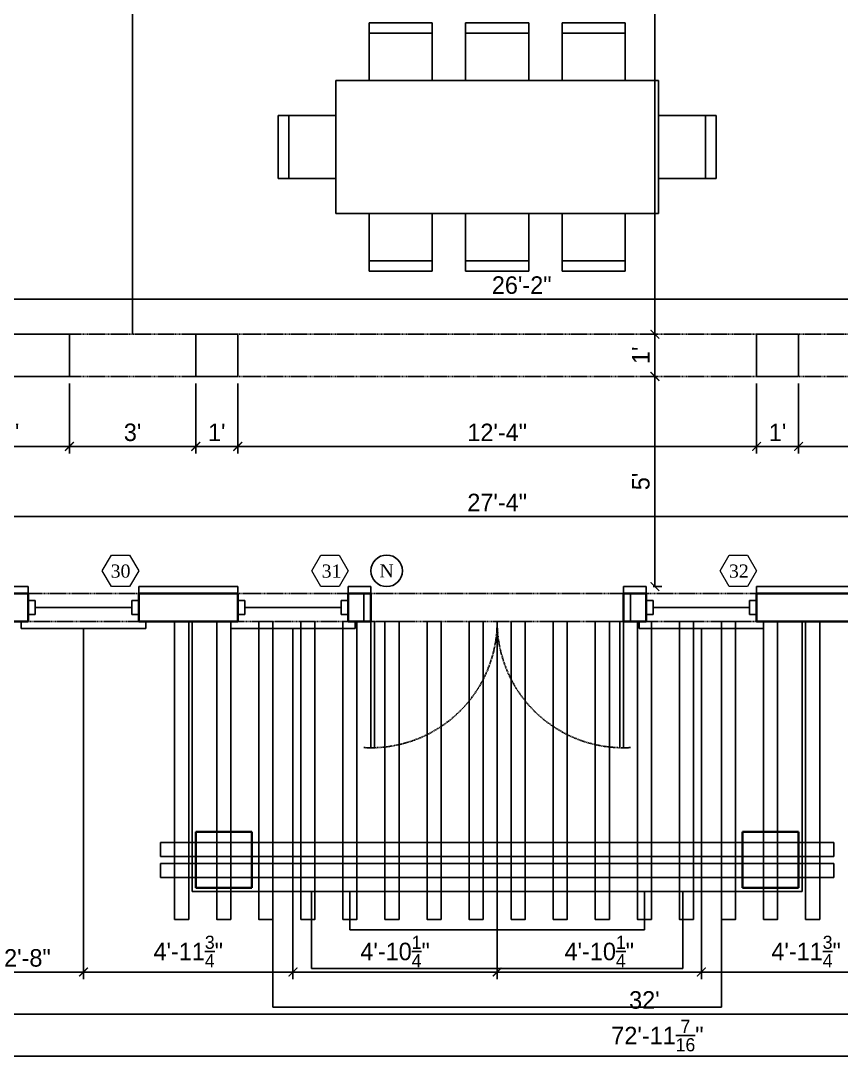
# Model space of a CAD drawing. Header units: inches. Extents: x 0 to 22102, y -19958 to 0.
# Drawn here: x 10294.5 to 10528.5, y -10101.2 to -9803.7 of the extents above; entities that cross this region are included whole.
import ezdxf
from ezdxf.enums import TextEntityAlignment as Align

# ---------------------------------------------------------------- set-up
doc = ezdxf.new("R2010")
doc.units = ezdxf.units.IN
doc.header["$MEASUREMENT"] = 0
doc.linetypes.add('HIDDEN', pattern=[0.375, 0.25, -0.125])
for name, color, linetype in [('DIM-EXT', 5, 'Continuous'), ('DIM-INT', 5, 'Continuous'), ('DOOR', 1, 'Continuous'), ('DOOR-EXT', 2, 'Continuous'), ('FURN', 8, 'Continuous'), ('HEADER-EXT', 5, 'HIDDEN'), ('HEADER-INT', 5, 'HIDDEN'), ('ROOF', 3, 'Continuous'), ('STAIR', 2, 'Continuous'), ('TRELLIS', 1, 'Continuous'), ('WALL-INT', 4, 'Continuous'), ('WINDOW GLASS', 4, 'Continuous'), ('WINDOW JAMB', 2, 'Continuous'), ('WINDOW SILL', 1, 'Continuous')]:
    doc.layers.add(name, color=color, linetype=linetype)
doc.layers.add('WALL-EXT', color=6, linetype='Continuous', lineweight=35)
doc.layers.add('window', color=160, linetype='Continuous', lineweight=5)
doc.styles.add('ARCHITXT', font='BOOKOS.TTF', dxfattribs={"height": 0.078125})
doc.dimstyles.new('Ideal', dxfattribs={"dimscale": 0, "dimtxt": 5, "dimasz": 2.5, "dimexe": 2, "dimexo": 2, "dimgap": 1.5, "dimtad": 1, "dimdec": 4, "dimzin": 0, "dimdsep": 46, "dimlunit": 4, "dimtxsty": 'Standard', "dimblk": 'ARCHTICK', "dimcen": 2, "dimclrt": 1, "dimazin": 0, "dimtfac": 0.75, "dimtdec": 4, "dimtix": 1, "dimtofl": 0, "dimtmove": 2, "dimatfit": 3, "dimldrblk": 'OPEN30', "dimfxl": 1, "dimtolj": 1, "dimtzin": 0, "dimarcsym": 0})

# ---------------------------------------------------------------- blocks, each defined once
blk = doc.blocks.new('B-DD872')
for p, q in [((2, 4), (2, 40)), ((3, 4), (3, 39.99)), ((73, 4), (73, 39.99)), ((74, 4), (74, 40)), ((2, 4), (3, 4)), ((74, 4), (73, 4))]:
    blk.add_line(p, q)
for points in [[(2, 4), (2, -4), (0, -4), (0, 4)], [(74, 4), (74, -4), (76, -4), (76, 4)]]:
    blk.add_lwpolyline(points, close=True)
at = {"linetype": 'HIDDEN'}
for centre, start, end in [((2, 4), 0, 93.1847), ((74, 4), 86.8153, 180)]:
    blk.add_arc(centre, 36, start, end, dxfattribs=at)
blk = doc.blocks.new('_ArchTick')
at = {"color": 0, "linetype": 'ByBlock', "lineweight": 100, "const_width": 0.15}
blk.add_lwpolyline([(-0.5, -0.5), (0.5, 0.5)], dxfattribs=at)
blk = doc.blocks.new('*D235')
at = {"layer": 'Defpoints', "color": 0, "transparency": 16777216}
for p in [(10604.39, -9550.38), (10604.39, -9550.38), (9724.39, -9887.18)]:
    blk.add_point(p, dxfattribs=at)
at = {"layer": 'DIM-EXT', "color": 0, "lineweight": -2, "transparency": 16777216}
for p, q in [((9724.39, -9885.18), (9724.39, -9548.38)), ((9724.39, -9550.38), (10604.39, -9550.38))]:
    blk.add_line(p, q, dxfattribs=at)
at = {"layer": 'DIM-EXT', "color": 0, "lineweight": -2, "transparency": 16777216, "xscale": 2.5, "yscale": 2.5, "zscale": 2.5, "rotation": 180}
blk.add_blockref('_ArchTick', (9724.39, -9550.38), dxfattribs=at)
at = {"layer": 'DIM-EXT', "color": 0, "lineweight": -2, "transparency": 16777216, "xscale": 2.5, "yscale": 2.5, "zscale": 2.5}
blk.add_blockref('_ArchTick', (10604.39, -9550.38), dxfattribs=at)
at = {"layer": 'DIM-EXT', "color": 1, "transparency": 16777216, "insert": (10164.39, -9546.38), "char_height": 5, "attachment_point": 5}
blk.add_mtext('\\A1;73\'-4"', dxfattribs=at)
blk = doc.blocks.new('_Open30')
at = {"color": 0, "linetype": 'ByBlock', "lineweight": -2}
for p, q in [((-1, 0.27), (0, 0)), ((0, 0), (-1, -0.27)), ((0, 0), (-1, 0))]:
    blk.add_line(p, q, dxfattribs=at)
blk = doc.blocks.new('*D255')
at = {"layer": 'Defpoints', "color": 0, "transparency": 16777216}
for p in [(10312.39, -9975.18), (10280.39, -10063.18), (10312.39, -10075.18)]:
    blk.add_point(p, dxfattribs=at)
at = {"layer": 'DIM-EXT', "color": 0, "lineweight": -2, "transparency": 16777216}
for p, q in [((10312.39, -9977.18), (10312.39, -10077.18)), ((10280.39, -10065.18), (10280.39, -10077.18)), ((10280.39, -10075.18), (10312.39, -10075.18))]:
    blk.add_line(p, q, dxfattribs=at)
at = {"layer": 'DIM-EXT', "color": 0, "lineweight": -2, "transparency": 16777216, "xscale": 2.5, "yscale": 2.5, "zscale": 2.5, "rotation": 180}
blk.add_blockref('_ArchTick', (10280.39, -10075.18), dxfattribs=at)
at = {"layer": 'DIM-EXT', "color": 0, "lineweight": -2, "transparency": 16777216, "xscale": 2.5, "yscale": 2.5, "zscale": 2.5}
blk.add_blockref('_ArchTick', (10312.39, -10075.18), dxfattribs=at)
at = {"layer": 'DIM-EXT', "color": 1, "transparency": 16777216, "insert": (10296.39, -10071.18), "char_height": 5, "attachment_point": 5}
blk.add_mtext('\\A1;2\'-8"', dxfattribs=at)
blk = doc.blocks.new('*D256')
at = {"layer": 'Defpoints', "color": 0, "transparency": 16777216}
for p in [(10312.39, -9975.18), (10372.14, -9975.18), (10372.14, -10075.18)]:
    blk.add_point(p, dxfattribs=at)
at = {"layer": 'DIM-EXT', "color": 0, "lineweight": -2, "transparency": 16777216}
for p, q in [((10312.39, -9977.18), (10312.39, -10077.18)), ((10372.14, -9977.18), (10372.14, -10077.18)), ((10312.39, -10075.18), (10372.14, -10075.18))]:
    blk.add_line(p, q, dxfattribs=at)
at = {"layer": 'DIM-EXT', "color": 0, "lineweight": -2, "transparency": 16777216, "xscale": 2.5, "yscale": 2.5, "zscale": 2.5, "rotation": 180}
blk.add_blockref('_ArchTick', (10312.39, -10075.18), dxfattribs=at)
at = {"layer": 'DIM-EXT', "color": 0, "lineweight": -2, "transparency": 16777216, "xscale": 2.5, "yscale": 2.5, "zscale": 2.5}
blk.add_blockref('_ArchTick', (10372.14, -10075.18), dxfattribs=at)
at = {"layer": 'DIM-EXT', "color": 1, "transparency": 16777216, "insert": (10342.27, -10069.31), "char_height": 5, "attachment_point": 5}
blk.add_mtext('\\A1;4\'-11{\\H0.75x;\\S3/4;}"', dxfattribs=at)
blk = doc.blocks.new('*D257')
at = {"layer": 'Defpoints', "color": 0, "transparency": 16777216}
for p in [(10372.14, -9975.18), (10430.39, -9975.18), (10430.39, -10075.18)]:
    blk.add_point(p, dxfattribs=at)
at = {"layer": 'DIM-EXT', "color": 0, "lineweight": -2, "transparency": 16777216}
for p, q in [((10372.14, -9977.18), (10372.14, -10077.18)), ((10430.39, -9977.18), (10430.39, -10077.18)), ((10372.14, -10075.18), (10430.39, -10075.18))]:
    blk.add_line(p, q, dxfattribs=at)
at = {"layer": 'DIM-EXT', "color": 0, "lineweight": -2, "transparency": 16777216, "xscale": 2.5, "yscale": 2.5, "zscale": 2.5, "rotation": 180}
blk.add_blockref('_ArchTick', (10372.14, -10075.18), dxfattribs=at)
at = {"layer": 'DIM-EXT', "color": 0, "lineweight": -2, "transparency": 16777216, "xscale": 2.5, "yscale": 2.5, "zscale": 2.5}
blk.add_blockref('_ArchTick', (10430.39, -10075.18), dxfattribs=at)
at = {"layer": 'DIM-EXT', "color": 1, "transparency": 16777216, "insert": (10401.27, -10069.31), "char_height": 5, "attachment_point": 5}
blk.add_mtext('\\A1;4\'-10{\\H0.75x;\\S1/4;}"', dxfattribs=at)
blk = doc.blocks.new('*D258')
at = {"layer": 'Defpoints', "color": 0, "transparency": 16777216}
for p in [(10430.39, -9975.18), (10488.64, -9975.18), (10488.64, -10075.18)]:
    blk.add_point(p, dxfattribs=at)
at = {"layer": 'DIM-EXT', "color": 0, "lineweight": -2, "transparency": 16777216}
for p, q in [((10430.39, -9977.18), (10430.39, -10077.18)), ((10488.64, -9977.18), (10488.64, -10077.18)), ((10430.39, -10075.18), (10488.64, -10075.18))]:
    blk.add_line(p, q, dxfattribs=at)
at = {"layer": 'DIM-EXT', "color": 0, "lineweight": -2, "transparency": 16777216, "xscale": 2.5, "yscale": 2.5, "zscale": 2.5, "rotation": 180}
blk.add_blockref('_ArchTick', (10430.39, -10075.18), dxfattribs=at)
at = {"layer": 'DIM-EXT', "color": 0, "lineweight": -2, "transparency": 16777216, "xscale": 2.5, "yscale": 2.5, "zscale": 2.5}
blk.add_blockref('_ArchTick', (10488.64, -10075.18), dxfattribs=at)
at = {"layer": 'DIM-EXT', "color": 1, "transparency": 16777216, "insert": (10459.52, -10069.31), "char_height": 5, "attachment_point": 5}
blk.add_mtext('\\A1;4\'-10{\\H0.75x;\\S1/4;}"', dxfattribs=at)
blk = doc.blocks.new('*D259')
at = {"layer": 'Defpoints', "color": 0, "transparency": 16777216}
for p in [(10488.64, -9975.18), (10548.39, -9975.18), (10548.39, -10075.18)]:
    blk.add_point(p, dxfattribs=at)
at = {"layer": 'DIM-EXT', "color": 0, "lineweight": -2, "transparency": 16777216}
for p, q in [((10488.64, -9977.18), (10488.64, -10077.18)), ((10548.39, -9977.18), (10548.39, -10077.18)), ((10488.64, -10075.18), (10548.39, -10075.18))]:
    blk.add_line(p, q, dxfattribs=at)
at = {"layer": 'DIM-EXT', "color": 0, "lineweight": -2, "transparency": 16777216, "xscale": 2.5, "yscale": 2.5, "zscale": 2.5, "rotation": 180}
blk.add_blockref('_ArchTick', (10488.64, -10075.18), dxfattribs=at)
at = {"layer": 'DIM-EXT', "color": 0, "lineweight": -2, "transparency": 16777216, "xscale": 2.5, "yscale": 2.5, "zscale": 2.5}
blk.add_blockref('_ArchTick', (10548.39, -10075.18), dxfattribs=at)
at = {"layer": 'DIM-EXT', "color": 1, "transparency": 16777216, "insert": (10518.52, -10069.31), "char_height": 5, "attachment_point": 5}
blk.add_mtext('\\A1;4\'-11{\\H0.75x;\\S3/4;}"', dxfattribs=at)
blk = doc.blocks.new('*D270')
at = {"layer": 'Defpoints', "color": 0, "transparency": 16777216}
for p in [(10664.39, -10027.18), (10280.39, -10063.18), (10280.39, -10087.18)]:
    blk.add_point(p, dxfattribs=at)
at = {"layer": 'DIM-EXT', "color": 0, "lineweight": -2, "transparency": 16777216}
for p, q in [((10664.39, -10029.18), (10664.39, -10089.18)), ((10280.39, -10065.18), (10280.39, -10089.18)), ((10664.39, -10087.18), (10280.39, -10087.18))]:
    blk.add_line(p, q, dxfattribs=at)
at = {"layer": 'DIM-EXT', "color": 0, "lineweight": -2, "transparency": 16777216, "xscale": 2.5, "yscale": 2.5, "zscale": 2.5, "rotation": 180}
blk.add_blockref('_ArchTick', (10280.39, -10087.18), dxfattribs=at)
at = {"layer": 'DIM-EXT', "color": 0, "lineweight": -2, "transparency": 16777216, "xscale": 2.5, "yscale": 2.5, "zscale": 2.5}
blk.add_blockref('_ArchTick', (10664.39, -10087.18), dxfattribs=at)
at = {"layer": 'DIM-EXT', "color": 1, "transparency": 16777216, "insert": (10472.39, -10083.18), "char_height": 5, "attachment_point": 5}
blk.add_mtext("\\A1;32'", dxfattribs=at)
blk = doc.blocks.new('*D272')
at = {"layer": 'Defpoints', "color": 0, "transparency": 16777216}
for p in [(10913.83, -9975.18), (10038.39, -10099.18), (10913.83, -10099.18)]:
    blk.add_point(p, dxfattribs=at)
at = {"layer": 'DIM-EXT', "color": 0, "lineweight": -2, "transparency": 16777216}
for p, q in [((10913.83, -9977.18), (10913.83, -10101.18)), ((10038.39, -10099.18), (10913.83, -10099.18))]:
    blk.add_line(p, q, dxfattribs=at)
at = {"layer": 'DIM-EXT', "color": 0, "lineweight": -2, "transparency": 16777216, "xscale": 2.5, "yscale": 2.5, "zscale": 2.5, "rotation": 180}
blk.add_blockref('_ArchTick', (10038.39, -10099.18), dxfattribs=at)
at = {"layer": 'DIM-EXT', "color": 0, "lineweight": -2, "transparency": 16777216, "xscale": 2.5, "yscale": 2.5, "zscale": 2.5}
blk.add_blockref('_ArchTick', (10913.83, -10099.18), dxfattribs=at)
at = {"layer": 'DIM-EXT', "color": 1, "transparency": 16777216, "insert": (10476.11, -10093.31), "char_height": 5, "attachment_point": 5}
blk.add_mtext('\\A1;72\'-11{\\H0.75x;\\S7/16;}"', dxfattribs=at)
blk = doc.blocks.new('*D521')
at = {"layer": 'Defpoints', "color": 0, "transparency": 16777216}
for p in [(10308.39, -9905.18), (10266.39, -9925.18), (10308.39, -9925.18)]:
    blk.add_point(p, dxfattribs=at)
at = {"layer": 'DIM-INT', "color": 0, "lineweight": -2, "transparency": 16777216}
for p, q in [((10308.39, -9907.18), (10308.39, -9927.18)), ((10266.39, -9925.18), (10308.39, -9925.18))]:
    blk.add_line(p, q, dxfattribs=at)
at = {"layer": 'DIM-INT', "color": 0, "lineweight": -2, "transparency": 16777216, "xscale": 2.5, "yscale": 2.5, "zscale": 2.5, "rotation": 180}
blk.add_blockref('_ArchTick', (10266.39, -9925.18), dxfattribs=at)
at = {"layer": 'DIM-INT', "color": 0, "lineweight": -2, "transparency": 16777216, "xscale": 2.5, "yscale": 2.5, "zscale": 2.5}
blk.add_blockref('_ArchTick', (10308.39, -9925.18), dxfattribs=at)
at = {"layer": 'DIM-INT', "color": 1, "transparency": 16777216, "insert": (10287.39, -9921.18), "char_height": 5, "attachment_point": 5}
blk.add_mtext('\\A1;3\'-6"', dxfattribs=at)
blk = doc.blocks.new('*D522')
at = {"layer": 'Defpoints', "color": 0, "transparency": 16777216}
for p in [(10308.39, -9905.18), (10344.39, -9905.18), (10344.39, -9925.18)]:
    blk.add_point(p, dxfattribs=at)
at = {"layer": 'DIM-INT', "color": 0, "lineweight": -2, "transparency": 16777216}
for p, q in [((10308.39, -9907.18), (10308.39, -9927.18)), ((10344.39, -9907.18), (10344.39, -9927.18)), ((10308.39, -9925.18), (10344.39, -9925.18))]:
    blk.add_line(p, q, dxfattribs=at)
at = {"layer": 'DIM-INT', "color": 0, "lineweight": -2, "transparency": 16777216, "xscale": 2.5, "yscale": 2.5, "zscale": 2.5, "rotation": 180}
blk.add_blockref('_ArchTick', (10308.39, -9925.18), dxfattribs=at)
at = {"layer": 'DIM-INT', "color": 0, "lineweight": -2, "transparency": 16777216, "xscale": 2.5, "yscale": 2.5, "zscale": 2.5}
blk.add_blockref('_ArchTick', (10344.39, -9925.18), dxfattribs=at)
at = {"layer": 'DIM-INT', "color": 1, "transparency": 16777216, "insert": (10326.39, -9921.18), "char_height": 5, "attachment_point": 5}
blk.add_mtext("\\A1;3'", dxfattribs=at)
blk = doc.blocks.new('*D523')
at = {"layer": 'Defpoints', "color": 0, "transparency": 16777216}
for p in [(10344.39, -9905.18), (10356.39, -9905.18), (10356.39, -9925.18)]:
    blk.add_point(p, dxfattribs=at)
at = {"layer": 'DIM-INT', "color": 0, "lineweight": -2, "transparency": 16777216}
for p, q in [((10344.39, -9907.18), (10344.39, -9927.18)), ((10356.39, -9907.18), (10356.39, -9927.18)), ((10344.39, -9925.18), (10356.39, -9925.18))]:
    blk.add_line(p, q, dxfattribs=at)
at = {"layer": 'DIM-INT', "color": 0, "lineweight": -2, "transparency": 16777216, "xscale": 2.5, "yscale": 2.5, "zscale": 2.5, "rotation": 180}
blk.add_blockref('_ArchTick', (10344.39, -9925.18), dxfattribs=at)
at = {"layer": 'DIM-INT', "color": 0, "lineweight": -2, "transparency": 16777216, "xscale": 2.5, "yscale": 2.5, "zscale": 2.5}
blk.add_blockref('_ArchTick', (10356.39, -9925.18), dxfattribs=at)
at = {"layer": 'DIM-INT', "color": 1, "transparency": 16777216, "insert": (10350.39, -9921.18), "char_height": 5, "attachment_point": 5}
blk.add_mtext("\\A1;1'", dxfattribs=at)
blk = doc.blocks.new('*D524')
at = {"layer": 'Defpoints', "color": 0, "transparency": 16777216}
for p in [(10356.39, -9905.18), (10504.39, -9905.18), (10504.39, -9925.18)]:
    blk.add_point(p, dxfattribs=at)
at = {"layer": 'DIM-INT', "color": 0, "lineweight": -2, "transparency": 16777216}
for p, q in [((10356.39, -9907.18), (10356.39, -9927.18)), ((10504.39, -9907.18), (10504.39, -9927.18)), ((10356.39, -9925.18), (10504.39, -9925.18))]:
    blk.add_line(p, q, dxfattribs=at)
at = {"layer": 'DIM-INT', "color": 0, "lineweight": -2, "transparency": 16777216, "xscale": 2.5, "yscale": 2.5, "zscale": 2.5, "rotation": 180}
blk.add_blockref('_ArchTick', (10356.39, -9925.18), dxfattribs=at)
at = {"layer": 'DIM-INT', "color": 0, "lineweight": -2, "transparency": 16777216, "xscale": 2.5, "yscale": 2.5, "zscale": 2.5}
blk.add_blockref('_ArchTick', (10504.39, -9925.18), dxfattribs=at)
at = {"layer": 'DIM-INT', "color": 1, "transparency": 16777216, "insert": (10430.39, -9921.18), "char_height": 5, "attachment_point": 5}
blk.add_mtext('\\A1;12\'-4"', dxfattribs=at)
blk = doc.blocks.new('*D525')
at = {"layer": 'Defpoints', "color": 0, "transparency": 16777216}
for p in [(10504.39, -9905.18), (10516.39, -9905.18), (10516.39, -9925.18)]:
    blk.add_point(p, dxfattribs=at)
at = {"layer": 'DIM-INT', "color": 0, "lineweight": -2, "transparency": 16777216}
for p, q in [((10504.39, -9907.18), (10504.39, -9927.18)), ((10516.39, -9907.18), (10516.39, -9927.18)), ((10504.39, -9925.18), (10516.39, -9925.18))]:
    blk.add_line(p, q, dxfattribs=at)
at = {"layer": 'DIM-INT', "color": 0, "lineweight": -2, "transparency": 16777216, "xscale": 2.5, "yscale": 2.5, "zscale": 2.5, "rotation": 180}
blk.add_blockref('_ArchTick', (10504.39, -9925.18), dxfattribs=at)
at = {"layer": 'DIM-INT', "color": 0, "lineweight": -2, "transparency": 16777216, "xscale": 2.5, "yscale": 2.5, "zscale": 2.5}
blk.add_blockref('_ArchTick', (10516.39, -9925.18), dxfattribs=at)
at = {"layer": 'DIM-INT', "color": 1, "transparency": 16777216, "insert": (10510.39, -9921.18), "char_height": 5, "attachment_point": 5}
blk.add_mtext("\\A1;1'", dxfattribs=at)
blk = doc.blocks.new('*D526')
at = {"layer": 'Defpoints', "color": 0, "transparency": 16777216}
for p in [(10516.39, -9905.18), (10552.39, -9905.18), (10552.39, -9925.18)]:
    blk.add_point(p, dxfattribs=at)
at = {"layer": 'DIM-INT', "color": 0, "lineweight": -2, "transparency": 16777216}
for p, q in [((10516.39, -9907.18), (10516.39, -9927.18)), ((10552.39, -9907.18), (10552.39, -9927.18)), ((10516.39, -9925.18), (10552.39, -9925.18))]:
    blk.add_line(p, q, dxfattribs=at)
at = {"layer": 'DIM-INT', "color": 0, "lineweight": -2, "transparency": 16777216, "xscale": 2.5, "yscale": 2.5, "zscale": 2.5, "rotation": 180}
blk.add_blockref('_ArchTick', (10516.39, -9925.18), dxfattribs=at)
at = {"layer": 'DIM-INT', "color": 0, "lineweight": -2, "transparency": 16777216, "xscale": 2.5, "yscale": 2.5, "zscale": 2.5}
blk.add_blockref('_ArchTick', (10552.39, -9925.18), dxfattribs=at)
at = {"layer": 'DIM-INT', "color": 1, "transparency": 16777216, "insert": (10534.39, -9921.18), "char_height": 5, "attachment_point": 5}
blk.add_mtext("\\A1;3'", dxfattribs=at)
blk = doc.blocks.new('*D545')
at = {"layer": 'Defpoints', "color": 0, "transparency": 16777216}
for p in [(10266.39, -9945.18), (10594.39, -9945.18), (10594.39, -9945.18)]:
    blk.add_point(p, dxfattribs=at)
at = {"layer": 'DIM-INT', "color": 0, "lineweight": -2, "transparency": 16777216}
blk.add_line((10266.39, -9945.18), (10594.39, -9945.18), dxfattribs=at)
at = {"layer": 'DIM-INT', "color": 0, "lineweight": -2, "transparency": 16777216, "xscale": 2.5, "yscale": 2.5, "zscale": 2.5, "rotation": 180}
blk.add_blockref('_ArchTick', (10266.39, -9945.18), dxfattribs=at)
at = {"layer": 'DIM-INT', "color": 0, "lineweight": -2, "transparency": 16777216, "xscale": 2.5, "yscale": 2.5, "zscale": 2.5}
blk.add_blockref('_ArchTick', (10594.39, -9945.18), dxfattribs=at)
at = {"layer": 'DIM-INT', "color": 1, "transparency": 16777216, "insert": (10430.39, -9941.18), "char_height": 5, "attachment_point": 5}
blk.add_mtext('\\A1;27\'-4"', dxfattribs=at)
blk = doc.blocks.new('*D399')
at = {"layer": 'Defpoints', "color": 0, "transparency": 16777216}
for p in [(10280.39, -9883.18), (10594.39, -9883.18), (10594.39, -9883.18)]:
    blk.add_point(p, dxfattribs=at)
at = {"layer": 'DIM-INT', "color": 0, "lineweight": -2, "transparency": 16777216}
blk.add_line((10280.39, -9883.18), (10594.39, -9883.18), dxfattribs=at)
at = {"layer": 'DIM-INT', "color": 0, "lineweight": -2, "transparency": 16777216, "xscale": 2.5, "yscale": 2.5, "zscale": 2.5, "rotation": 180}
blk.add_blockref('_ArchTick', (10280.39, -9883.18), dxfattribs=at)
at = {"layer": 'DIM-INT', "color": 0, "lineweight": -2, "transparency": 16777216, "xscale": 2.5, "yscale": 2.5, "zscale": 2.5}
blk.add_blockref('_ArchTick', (10594.39, -9883.18), dxfattribs=at)
at = {"layer": 'DIM-INT', "color": 1, "transparency": 16777216, "insert": (10437.39, -9879.18), "char_height": 5, "attachment_point": 5}
blk.add_mtext('\\A1;26\'-2"', dxfattribs=at)
blk = doc.blocks.new('*D504')
at = {"layer": 'Defpoints', "color": 0, "transparency": 16777216}
for p in [(10463.39, -9655.18), (10475.39, -9893.18), (10475.39, -9893.18)]:
    blk.add_point(p, dxfattribs=at)
at = {"layer": 'DIM-INT', "color": 0, "lineweight": -2, "transparency": 16777216}
for p, q in [((10465.39, -9655.18), (10477.39, -9655.18)), ((10475.39, -9655.18), (10475.39, -9893.18))]:
    blk.add_line(p, q, dxfattribs=at)
at = {"layer": 'DIM-INT', "color": 0, "lineweight": -2, "transparency": 16777216, "xscale": 2.5, "yscale": 2.5, "zscale": 2.5}
for p, rotation in [((10475.39, -9655.18), 90), ((10475.39, -9893.18), 270)]:
    blk.add_blockref('_ArchTick', p, dxfattribs=dict(at, rotation=rotation))
at = {"layer": 'DIM-INT', "color": 1, "transparency": 16777216, "insert": (10471.39, -9774.18), "char_height": 5, "attachment_point": 5, "rotation": 90}
blk.add_mtext('\\A1;19\'-10"', dxfattribs=at)
blk = doc.blocks.new('*D505')
at = {"layer": 'Defpoints', "color": 0, "transparency": 16777216}
for p in [(10475.39, -9893.18), (10475.39, -9905.18), (10475.39, -9905.18)]:
    blk.add_point(p, dxfattribs=at)
at = {"layer": 'DIM-INT', "color": 0, "lineweight": -2, "transparency": 16777216}
blk.add_line((10475.39, -9893.18), (10475.39, -9905.18), dxfattribs=at)
at = {"layer": 'DIM-INT', "color": 0, "lineweight": -2, "transparency": 16777216, "xscale": 2.5, "yscale": 2.5, "zscale": 2.5}
for p, rotation in [((10475.39, -9893.18), 90), ((10475.39, -9905.18), 270)]:
    blk.add_blockref('_ArchTick', p, dxfattribs=dict(at, rotation=rotation))
at = {"layer": 'DIM-INT', "color": 1, "transparency": 16777216, "insert": (10471.39, -9899.18), "char_height": 5, "attachment_point": 5, "rotation": 90}
blk.add_mtext("\\A1;1'", dxfattribs=at)
blk = doc.blocks.new('*D506')
at = {"layer": 'Defpoints', "color": 0, "transparency": 16777216}
for p in [(10475.39, -9905.18), (10472.89, -9965.18), (10475.39, -9965.18)]:
    blk.add_point(p, dxfattribs=at)
at = {"layer": 'DIM-INT', "color": 0, "lineweight": -2, "transparency": 16777216}
for p, q in [((10475.39, -9905.18), (10475.39, -9965.18)), ((10474.89, -9965.18), (10477.39, -9965.18))]:
    blk.add_line(p, q, dxfattribs=at)
at = {"layer": 'DIM-INT', "color": 0, "lineweight": -2, "transparency": 16777216, "xscale": 2.5, "yscale": 2.5, "zscale": 2.5}
for p, rotation in [((10475.39, -9905.18), 90), ((10475.39, -9965.18), 270)]:
    blk.add_blockref('_ArchTick', p, dxfattribs=dict(at, rotation=rotation))
at = {"layer": 'DIM-INT', "color": 1, "transparency": 16777216, "insert": (10471.39, -9935.18), "char_height": 5, "attachment_point": 5, "rotation": 90}
blk.add_mtext("\\A1;5'", dxfattribs=at)
blk = doc.blocks.new('Sm-wndw')
at = {"color": 125}
blk.add_lwpolyline([(-0.0541, 0.0938), (-0.1083, 0), (-0.0541, -0.0938), (0.0541, -0.0938), (0.1083, 0), (0.0541, 0.0938)], close=True, dxfattribs=at)
at = {"style": 'ARCHITXT'}
blk.add_attdef('OO', text='', height=0.0781, dxfattribs=at).set_placement((0, 0), align=Align.MIDDLE_CENTER)
blk = doc.blocks.new('DOORSIGN')
at = {"color": 125}
blk.add_circle((0, 0), 4.5, dxfattribs=at)
at = {"style": 'ARCHITXT'}
blk.add_attdef('OO', text='', height=3.75, dxfattribs=at).set_placement((0, 0), align=Align.MIDDLE_CENTER)

msp = doc.modelspace()

# ---------------------------------------------------------------- linework, layer by layer
at = {"layer": 'DIM-INT'}
msp.add_line((10326.39078, -9893.18476), (10326.39078, -9631.18476), dxfattribs=at)
at = {"layer": 'FURN'}
for p, q in [((10411.89078, -9804.27121), (10393.89078, -9804.27121)), ((10393.89078, -9804.27121), (10393.89078, -9820.72705)), ((10411.89078, -9820.72705), (10411.89078, -9804.27121)), ((10439.39078, -9804.27121), (10421.39078, -9804.27121)), ((10421.39078, -9804.27121), (10421.39078, -9820.72705)), ((10439.39078, -9820.72705), (10439.39078, -9804.27121)), ((10466.89078, -9804.27121), (10448.89078, -9804.27121)), ((10448.89078, -9804.27121), (10448.89078, -9820.72705)), ((10466.89078, -9820.72705), (10466.89078, -9804.27121)), ((10393.89078, -9807.27121), (10411.89078, -9807.27121)), ((10421.39078, -9807.27121), (10439.39078, -9807.27121)), ((10448.89078, -9807.27121), (10466.89078, -9807.27121)), ((10476.39078, -9820.72705), (10384.39078, -9820.72705)), ((10384.39078, -9858.72705), (10384.39078, -9820.72705)), ((10476.39078, -9858.72705), (10476.39078, -9820.72705)), ((10384.39078, -9830.72705), (10367.93494, -9830.72705)), ((10367.93494, -9830.72705), (10367.93494, -9848.72705)), ((10370.93494, -9848.72705), (10370.93494, -9830.72705)), ((10476.39078, -9830.72705), (10492.84663, -9830.72705)), ((10489.84663, -9848.72705), (10489.84663, -9830.72705)), ((10492.84663, -9830.72705), (10492.84663, -9848.72705)), ((10367.93494, -9848.72705), (10384.39078, -9848.72705)), ((10492.84663, -9848.72705), (10476.39078, -9848.72705)), ((10476.39078, -9858.72705), (10384.39078, -9858.72705)), ((10393.89078, -9875.18289), (10393.89078, -9858.72705)), ((10411.89078, -9858.72705), (10411.89078, -9875.18289)), ((10421.39078, -9875.18289), (10421.39078, -9858.72705)), ((10439.39078, -9858.72705), (10439.39078, -9875.18289)), ((10448.89078, -9875.18289), (10448.89078, -9858.72705)), ((10466.89078, -9858.72705), (10466.89078, -9875.18289)), ((10393.89078, -9872.18289), (10411.89078, -9872.18289)), ((10421.39078, -9872.18289), (10439.39078, -9872.18289)), ((10448.89078, -9872.18289), (10466.89078, -9872.18289)), ((10411.89078, -9875.18289), (10393.89078, -9875.18289)), ((10439.39078, -9875.18289), (10421.39078, -9875.18289)), ((10466.89078, -9875.18289), (10448.89078, -9875.18289))]:
    msp.add_line(p, q, dxfattribs=at)
at = {"layer": 'HEADER-EXT'}
for p, q in [((10296.64078, -9967.18476), (10328.14078, -9967.18476)), ((10356.39078, -9967.18476), (10387.89078, -9967.18476)), ((10466.39078, -9967.18476), (10394.39078, -9967.18476)), ((10472.89078, -9967.18476), (10504.39078, -9967.18476)), ((10328.14078, -9975.18476), (10296.64078, -9975.18476)), ((10387.89078, -9975.18476), (10356.39078, -9975.18476)), ((10466.39078, -9975.18476), (10394.39078, -9975.18476)), ((10504.39078, -9975.18476), (10472.89078, -9975.18476))]:
    msp.add_line(p, q, dxfattribs=at)
at = {"layer": 'HEADER-INT'}
for p, q in [((10344.39078, -9893.18476), (10308.39078, -9893.18476)), ((10356.39078, -9893.18476), (10504.39078, -9893.18476)), ((10552.39078, -9893.18476), (10516.39078, -9893.18476)), ((10344.39078, -9905.18476), (10308.39078, -9905.18476)), ((10356.39078, -9905.18476), (10504.39078, -9905.18476)), ((10552.39078, -9905.18476), (10516.39078, -9905.18476))]:
    msp.add_line(p, q, dxfattribs=at)
at = {"layer": 'ROOF'}
for p, q in [((10296.64078, -9965.18476), (10270.39078, -9965.18476)), ((10296.64078, -9967.18476), (10296.64078, -9965.18476)), ((10356.39078, -9965.18476), (10328.14078, -9965.18476)), ((10328.14078, -9967.18476), (10328.14078, -9965.18476)), ((10356.39078, -9967.18476), (10356.39078, -9965.18476)), ((10394.39078, -9965.18476), (10387.89078, -9965.18476)), ((10387.89078, -9967.18476), (10387.89078, -9965.18476)), ((10394.39078, -9967.18476), (10394.39078, -9965.18476)), ((10472.89078, -9965.18476), (10466.39078, -9965.18476)), ((10466.39078, -9967.18476), (10466.39078, -9965.18476)), ((10472.89078, -9967.18476), (10472.89078, -9965.18476)), ((10532.64078, -9965.18476), (10504.39078, -9965.18476)), ((10504.39078, -9967.18476), (10504.39078, -9965.18476))]:
    msp.add_line(p, q, dxfattribs=at)
at = {"layer": 'STAIR'}
for p, q in [((10343.39078, -10052.18476), (10343.39078, -9975.18476)), ((10517.39078, -10052.18476), (10517.39078, -9975.18476)), ((10517.39078, -10052.18476), (10343.39078, -10052.18476)), ((10366.39078, -10085.18476), (10366.39078, -10052.18476)), ((10377.39078, -10074.18476), (10377.39078, -10052.18476)), ((10388.39078, -10063.18476), (10388.39078, -10052.18476)), ((10472.39078, -10063.18476), (10472.39078, -10052.18476)), ((10483.39078, -10074.18476), (10483.39078, -10052.18476)), ((10494.39078, -10085.18476), (10494.39078, -10052.18476)), ((10472.39078, -10063.18476), (10388.39078, -10063.18476)), ((10483.39078, -10074.18476), (10377.39078, -10074.18476)), ((10494.39078, -10085.18476), (10366.39078, -10085.18476))]:
    msp.add_line(p, q, dxfattribs=at)
at = {"layer": 'TRELLIS', "color": 8}
for p, q in [((10334.39061, -10042.18476), (10334.39061, -10038.18476)), ((10334.39061, -10038.18476), (10526.39095, -10038.18476)), ((10526.39095, -10042.18476), (10526.39095, -10038.18476)), ((10526.39095, -10042.18476), (10334.39061, -10042.18476)), ((10334.39061, -10048.18476), (10334.39061, -10044.18476)), ((10334.39061, -10044.18476), (10526.39095, -10044.18476)), ((10526.39095, -10048.18476), (10526.39095, -10044.18476)), ((10526.39095, -10048.18476), (10334.39061, -10048.18476))]:
    msp.add_line(p, q, dxfattribs=at)
for points in [[(10338.39078, -9975.18476), (10338.39078, -10060.18476), (10342.39078, -10060.18476), (10342.39078, -9975.18476)], [(10350.39078, -9975.18476), (10350.39078, -10060.18476), (10354.39078, -10060.18476), (10354.39078, -9975.18476)], [(10362.39078, -9975.18476), (10362.39078, -10060.18476), (10366.39078, -10060.18476), (10366.39078, -9975.18476)], [(10374.39078, -9975.18476), (10374.39078, -10060.18476), (10378.39078, -10060.18476), (10378.39078, -9975.18476)], [(10386.39078, -9975.18476), (10386.39078, -10060.18476), (10390.39078, -10060.18476), (10390.39078, -9975.18476)], [(10398.39078, -9975.18476), (10398.39078, -10060.18476), (10402.39078, -10060.18476), (10402.39078, -9975.18476)], [(10410.39078, -9975.18476), (10410.39078, -10060.18476), (10414.39078, -10060.18476), (10414.39078, -9975.18476)], [(10422.39078, -9975.18476), (10422.39078, -10060.18476), (10426.39078, -10060.18476), (10426.39078, -9975.18476)], [(10434.39078, -9975.18476), (10434.39078, -10060.18476), (10438.39078, -10060.18476), (10438.39078, -9975.18476)], [(10446.39078, -9975.18476), (10446.39078, -10060.18476), (10450.39078, -10060.18476), (10450.39078, -9975.18476)], [(10458.39078, -9975.18476), (10458.39078, -10060.18476), (10462.39078, -10060.18476), (10462.39078, -9975.18476)], [(10470.39078, -9975.18476), (10470.39078, -10060.18476), (10474.39078, -10060.18476), (10474.39078, -9975.18476)], [(10482.39078, -9975.18476), (10482.39078, -10060.18476), (10486.39078, -10060.18476), (10486.39078, -9975.18476)], [(10494.39078, -9975.18476), (10494.39078, -10060.18476), (10498.39078, -10060.18476), (10498.39078, -9975.18476)], [(10506.39078, -9975.18476), (10506.39078, -10060.18476), (10510.39078, -10060.18476), (10510.39078, -9975.18476)], [(10518.39078, -9975.18476), (10518.39078, -10060.18476), (10522.39078, -10060.18476), (10522.39078, -9975.18476)]]:
    msp.add_lwpolyline(points, close=True, dxfattribs=at)
at = {"layer": 'WALL-EXT'}
for p, q in [((10296.64078, -9967.18476), (10272.39078, -9967.18476)), ((10296.64078, -9967.18476), (10296.64078, -9975.18476)), ((10356.39078, -9967.18476), (10328.14078, -9967.18476)), ((10328.14078, -9967.18476), (10328.14078, -9975.18476)), ((10356.39078, -9967.18476), (10356.39078, -9975.18476)), ((10394.39078, -9967.18476), (10387.89078, -9967.18476)), ((10387.89078, -9967.18476), (10387.89078, -9975.18476)), ((10394.39078, -9975.18476), (10394.39078, -9967.18476)), ((10472.89078, -9967.18476), (10466.39078, -9967.18476)), ((10466.39078, -9975.18476), (10466.39078, -9967.18476)), ((10472.89078, -9967.18476), (10472.89078, -9975.18476)), ((10532.64078, -9967.18476), (10504.39078, -9967.18476)), ((10504.39078, -9967.18476), (10504.39078, -9975.18476)), ((10296.64078, -9975.18476), (10280.39078, -9975.18476)), ((10356.39078, -9975.18476), (10328.14078, -9975.18476)), ((10394.39078, -9975.18476), (10387.89078, -9975.18476)), ((10472.89078, -9975.18476), (10466.39078, -9975.18476)), ((10532.64078, -9975.18476), (10504.39078, -9975.18476))]:
    msp.add_line(p, q, dxfattribs=at)
at = {"layer": 'WALL-EXT', "color": 8}
for p, q in [((10344.39078, -10035.18476), (10344.39078, -10051.18476)), ((10360.39078, -10035.18476), (10344.39078, -10035.18476)), ((10360.39078, -10051.18476), (10360.39078, -10035.18476)), ((10500.39078, -10051.18476), (10500.39078, -10035.18476)), ((10500.39078, -10035.18476), (10516.39078, -10035.18476)), ((10516.39078, -10035.18476), (10516.39078, -10051.18476)), ((10344.39078, -10051.18476), (10360.39078, -10051.18476)), ((10516.39078, -10051.18476), (10500.39078, -10051.18476))]:
    msp.add_line(p, q, dxfattribs=at)
at = {"layer": 'WALL-INT'}
for p, q in [((10308.39078, -9893.18476), (10280.39078, -9893.18476)), ((10308.39078, -9905.18476), (10308.39078, -9893.18476)), ((10308.39078, -9905.18476), (10266.39078, -9905.18476))]:
    msp.add_line(p, q, dxfattribs=at)
for points in [[(10356.39078, -9905.18476), (10344.39078, -9905.18476), (10344.39078, -9893.18476), (10356.39078, -9893.18476)], [(10516.39078, -9905.18476), (10504.39078, -9905.18476), (10504.39078, -9893.18476), (10516.39078, -9893.18476)]]:
    msp.add_lwpolyline(points, close=True, dxfattribs=at)
at = {"layer": 'WINDOW GLASS'}
for p, q in [((10298.64078, -9971.18476), (10326.14078, -9971.18476)), ((10358.39078, -9971.18476), (10385.89078, -9971.18476)), ((10474.89078, -9971.18476), (10502.39078, -9971.18476))]:
    msp.add_line(p, q, dxfattribs=at)
at = {"layer": 'WINDOW JAMB'}
for p, q in [((10298.64078, -9969.18476), (10296.64078, -9969.18476)), ((10296.64078, -9973.18476), (10296.64078, -9969.18476)), ((10298.64078, -9973.18476), (10298.64078, -9969.18476)), ((10326.14078, -9973.18476), (10326.14078, -9969.18476)), ((10326.14078, -9969.18476), (10328.14078, -9969.18476)), ((10328.14078, -9973.18476), (10328.14078, -9969.18476)), ((10358.39078, -9969.18476), (10356.39078, -9969.18476)), ((10356.39078, -9973.18476), (10356.39078, -9969.18476)), ((10358.39078, -9973.18476), (10358.39078, -9969.18476)), ((10385.89078, -9973.18476), (10385.89078, -9969.18476)), ((10385.89078, -9969.18476), (10387.89078, -9969.18476)), ((10387.89078, -9973.18476), (10387.89078, -9969.18476)), ((10474.89078, -9969.18476), (10472.89078, -9969.18476)), ((10472.89078, -9973.18476), (10472.89078, -9969.18476)), ((10474.89078, -9973.18476), (10474.89078, -9969.18476)), ((10502.39078, -9973.18476), (10502.39078, -9969.18476)), ((10502.39078, -9969.18476), (10504.39078, -9969.18476)), ((10504.39078, -9973.18476), (10504.39078, -9969.18476)), ((10298.64078, -9973.18476), (10296.64078, -9973.18476)), ((10326.14078, -9973.18476), (10328.14078, -9973.18476)), ((10358.39078, -9973.18476), (10356.39078, -9973.18476)), ((10385.89078, -9973.18476), (10387.89078, -9973.18476)), ((10474.89078, -9973.18476), (10472.89078, -9973.18476)), ((10502.39078, -9973.18476), (10504.39078, -9973.18476))]:
    msp.add_line(p, q, dxfattribs=at)
at = {"layer": 'WINDOW SILL'}
for p, q in [((10294.64078, -9977.18476), (10294.64078, -9975.18476)), ((10330.14078, -9977.18476), (10330.14078, -9975.18476)), ((10354.39078, -9977.18476), (10354.39078, -9975.18476)), ((10389.89078, -9977.18476), (10389.89078, -9975.18476)), ((10470.89078, -9977.18476), (10470.89078, -9975.18476)), ((10506.39078, -9977.18476), (10506.39078, -9975.18476)), ((10330.14078, -9977.18476), (10294.64078, -9977.18476)), ((10389.89078, -9977.18476), (10354.39078, -9977.18476)), ((10506.39078, -9977.18476), (10470.89078, -9977.18476))]:
    msp.add_line(p, q, dxfattribs=at)

# ---------------------------------------------------------------- block references
at = {"layer": 'DOOR'}
ref = msp.add_blockref('DOORSIGN', (10398.89078, -9960.68476), dxfattribs=dict(at, xscale=-1, rotation=180))
ref.add_attrib('OO', 'N', dxfattribs={"layer": '0', "height": 3.75, "style": 'ARCHITXT'}).set_placement((10398.83702, -9960.68476), align=Align.MIDDLE_CENTER)
at = {"layer": 'DOOR-EXT', "rotation": 180}
msp.add_blockref('B-DD872', (10468.39078, -9971.18476), dxfattribs=at)
at = {"layer": 'window'}
ref = msp.add_blockref('Sm-wndw', (10322.94463, -9960.68476), dxfattribs=dict(at, xscale=-48, yscale=48, zscale=48))
ref.add_attrib('OO', '30', dxfattribs={"layer": '0', "color": 0, "height": 3.75, "style": 'ARCHITXT'}).set_placement((10322.95807, -9960.75196), align=Align.MIDDLE_CENTER)
ref = msp.add_blockref('Sm-wndw', (10382.69463, -9960.68476), dxfattribs=dict(at, xscale=-48, yscale=48, zscale=48))
ref.add_attrib('OO', '31', dxfattribs={"layer": '0', "color": 0, "height": 3.75, "style": 'ARCHITXT'}).set_placement((10383.15162, -9960.75196), align=Align.MIDDLE_CENTER)
ref = msp.add_blockref('Sm-wndw', (10499.19463, -9960.68476), dxfattribs=dict(at, xscale=-48, yscale=48, zscale=48))
ref.add_attrib('OO', '32', dxfattribs={"layer": '0', "color": 0, "height": 3.75, "style": 'ARCHITXT'}).set_placement((10499.33441, -9960.75196), align=Align.MIDDLE_CENTER)

# ---------------------------------------------------------------- dimensions: what is measured, and where the dimension line sits
at = {"layer": 'DIM-EXT'}
for base, p1, p2, picture, middle in [((10604.39078, -9550.37744), (9724.39078, -9887.18476), (10604.39078, -9550.37744), '*D235', (10164.39078, -9546.37744)), ((10913.82672, -10099.18476), (10038.39078, -10099.18476), (10913.82672, -9975.18476), '*D272', (10476.10875, -10093.30976)), ((10312.39078, -10075.18476), (10280.39078, -10063.18476), (10312.39078, -9975.18476), '*D255', (10296.39078, -10071.18476)), ((10372.14078, -10075.18476), (10312.39078, -9975.18476), (10372.14078, -9975.18476), '*D256', (10342.26578, -10069.30976)), ((10430.39078, -10075.18476), (10372.14078, -9975.18476), (10430.39078, -9975.18476), '*D257', (10401.26578, -10069.30976)), ((10488.64078, -10075.18476), (10430.39078, -9975.18476), (10488.64078, -9975.18476), '*D258', (10459.51578, -10069.30976)), ((10548.39078, -10075.18476), (10488.64078, -9975.18476), (10548.39078, -9975.18476), '*D259', (10518.51578, -10069.30976)), ((10280.39078, -10087.18476), (10664.39078, -10027.18476), (10280.39078, -10063.18476), '*D270', (10472.39078, -10083.18476))]:
    dim = msp.add_linear_dim(base=base, p1=p1, p2=p2, angle=180, dimstyle='Ideal', override={"dimscale": 1, "dimtofl": 1, "dimfxl": 0.125}, dxfattribs=at)
    dim.commit()
    dim.dimension.update_dxf_attribs({"geometry": picture, "text_midpoint": middle})
at = {"layer": 'DIM-INT'}
for base, p1, p2, angle, picture, middle in [((10475.39078, -9893.18476), (10463.39078, -9655.17958), (10475.39078, -9893.18476), 90, '*D504', (10471.39078, -9774.18217)), ((10594.39078, -9883.18476), (10280.39078, -9883.18476), (10594.39078, -9883.18476), 180, '*D399', (10437.39078, -9879.18476)), ((10475.39078, -9905.18476), (10475.39078, -9893.18476), (10475.39078, -9905.18476), 90, '*D505', (10471.39078, -9899.18476)), ((10308.39078, -9925.18476), (10266.39078, -9925.18476), (10308.39078, -9905.18476), 180, '*D521', (10287.39078, -9921.18476)), ((10344.39078, -9925.18476), (10308.39078, -9905.18476), (10344.39078, -9905.18476), 180, '*D522', (10326.39078, -9921.18476)), ((10356.39078, -9925.18476), (10344.39078, -9905.18476), (10356.39078, -9905.18476), 180, '*D523', (10350.39078, -9921.18476)), ((10504.39078, -9925.18476), (10356.39078, -9905.18476), (10504.39078, -9905.18476), 180, '*D524', (10430.39078, -9921.18476)), ((10475.39078, -9965.18476), (10475.39078, -9905.18476), (10472.89078, -9965.18476), 90, '*D506', (10471.39078, -9935.18476)), ((10516.39078, -9925.18476), (10504.39078, -9905.18476), (10516.39078, -9905.18476), 180, '*D525', (10510.39078, -9921.18476)), ((10552.39078, -9925.18476), (10516.39078, -9905.18476), (10552.39078, -9905.18476), 180, '*D526', (10534.39078, -9921.18476)), ((10594.39078, -9945.18476), (10266.39078, -9945.18476), (10594.39078, -9945.18476), 180, '*D545', (10430.39078, -9941.18476))]:
    dim = msp.add_linear_dim(base=base, p1=p1, p2=p2, angle=angle, dimstyle='Ideal', override={"dimscale": 1, "dimtad": 3, "dimtofl": 1, "dimfxl": 0.125}, dxfattribs=at)
    dim.commit()
    dim.dimension.update_dxf_attribs({"geometry": picture, "text_midpoint": middle})

doc.saveas('drawing.dxf')
